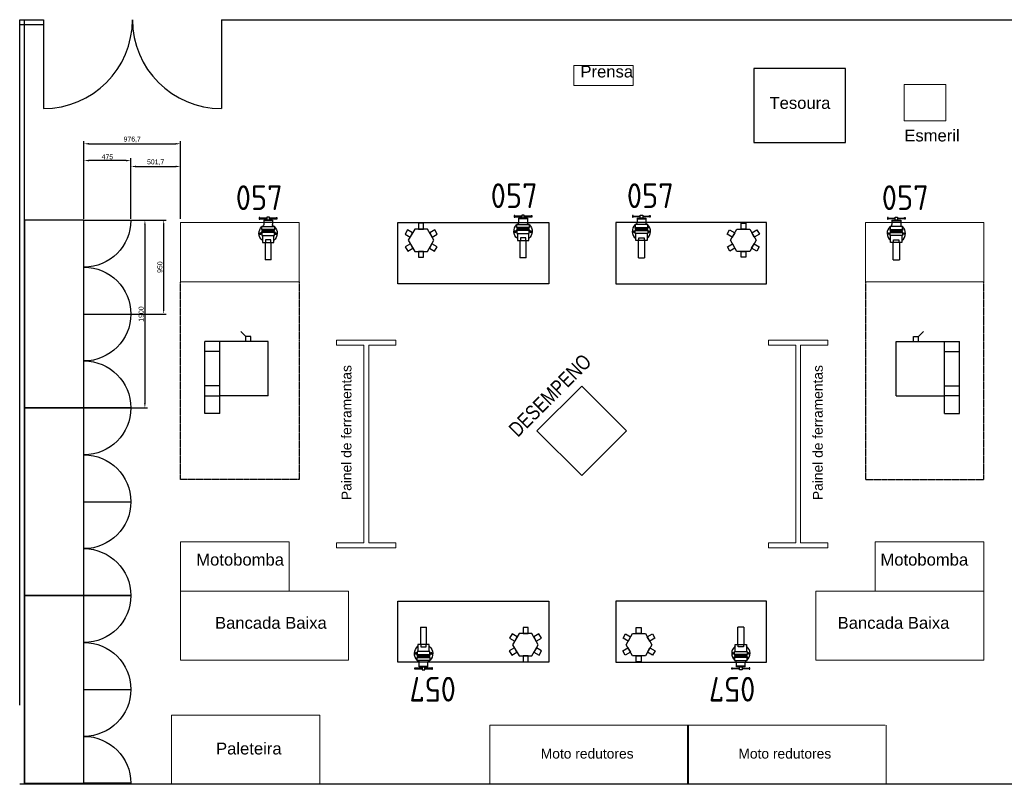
# Model space of a CAD drawing. Header units: millimetres. Extents: x 18768 to 1484868, y -11027 to 520152.
# Drawn here: x 115655 to 125628, y 494878 to 502618 of the extents above; entities that cross this region are included whole.
import ezdxf
from ezdxf.enums import TextEntityAlignment as Align

# ---------------------------------------------------------------- set-up
doc = ezdxf.new("R2010")
doc.units = ezdxf.units.MM
doc.linetypes.add('DASHED', pattern=[0.75, 0.55, -0.2])
doc.linetypes.add('HIDDEN2', pattern=[4.7625, 3.175, -1.5875])
for name, color, linetype in [('4-MOBILIA', 4, 'Continuous'), ('L025-TEXTO', 7, 'Continuous'), ('L025-TRACEJ', 140, 'DASHED'), ('L035-ARRANJO-EXISTENTE', 180, 'Continuous'), ('L035-ARRANJO-REMANEJADO', 200, 'Continuous'), ('L035-TEXTO', 40, 'Continuous'), ('PAREDES', 7, 'Continuous')]:
    doc.layers.add(name, color=color, linetype=linetype)
doc.styles.add('ISO-CP--25', font='isocp.shx', dxfattribs={"height": 250})
doc.styles.get("Standard").update_dxf_attribs({"font": 'arial.ttf'})
doc.dimstyles.new('Anotativo', dxfattribs={"dimscale": 0, "dimtxt": 2.5, "dimasz": 2.5, "dimexe": 1.25, "dimexo": 0.625, "dimtad": 1, "dimtxsty": 'Standard', "dimcen": 2.5, "dimadec": 0, "dimazin": 0, "dimtfac": 1, "dimtmove": 0, "dimatfit": 3, "dimfxl": 1, "dimarcsym": 0})

# ---------------------------------------------------------------- blocks, each defined once
blk = doc.blocks.new('BL_SENAI_id9310100290')
at = {"layer": 'L035-ARRANJO-EXISTENTE', "color": 0}
for p, q in [((-515.2, 200.2), (-515.2, 138.9)), ((-515.2, 200.2), (-340.2, 200.2)), ((-340.2, 112.3), (-340.2, 226.9)), ((-340.2, 226.9), (-271.9, 226.9)), ((-228.5, 233.1), (-238.2, 233.1)), ((-238.2, 219.4), (-238.2, 106.1)), ((-228.5, 106.1), (-228.5, 233.1)), ((-217.2, 106.1), (-217.2, 233.1)), ((-217.2, 233.1), (-207.4, 233.1)), ((-207.4, 219.4), (-207.4, 106.1)), ((-113.8, 214.1), (-159.2, 214.1)), ((-121.2, 214.1), (-121.2, 125)), ((-113.8, 214.1), (-113.8, 125)), ((-340.2, 138.9), (-515.2, 138.9)), ((-271.9, 112.3), (-340.2, 112.3)), ((-238.2, 106.1), (-228.5, 106.1)), ((-207.4, 106.1), (-217.2, 106.1)), ((-178.1, 144.2), (-178.1, 194.9)), ((-113.8, 125), (-159.2, 125))]:
    blk.add_line(p, q, dxfattribs=at)
for points in [[(-267.5, 233.1), (-238.2, 233.1), (-238.2, 106.1), (-267.5, 106.1)], [(-178.1, 233.1), (-207.4, 233.1), (-207.4, 106.1), (-178.1, 106.1)], [(-103.8, 259.2), (-103.8, 252.4), (-88.1, 252.4), (-88.1, 259.2)], [(-340.2, 142.5), (-340.2, 196.6), (-314, 196.6), (-314, 142.5)], [(-113.8, 156.2), (-113.8, 182.6), (-82.7, 182.6), (-82.7, 156.2)], [(-103.8, 79.5), (-103.8, 86.4), (-88.1, 86.4), (-88.1, 79.5)]]:
    blk.add_lwpolyline(points, close=True, dxfattribs=at)
for points in [[(-99.4, 182.6), (-99.4, 252.4), (-92.5, 252.4), (-92.5, 182.6)], [(-92.5, 156.2), (-92.5, 86.4), (-99.4, 86.4), (-99.4, 156.2)]]:
    blk.add_lwpolyline(points, dxfattribs=at)
for centre in [(-249.6, 247.5), (-249.6, 91.6)]:
    blk.add_circle(centre, 7.45, dxfattribs=at)
for centre, radius, start, end in [((-247.4, 169.6), 92.8, 41.73855, 141.87067), ((-271.9, 231.2), 4.33, 270, 0), ((-159.2, 233.1), 19, 180, 270), ((-247.4, 169.6), 92.8, 218.12933, 318.26145), ((-271.9, 107.9), 4.33, 0, 90), ((-159.2, 106.1), 19, 90, 180)]:
    blk.add_arc(centre, radius, start, end, dxfattribs=at)
at = {"layer": 'L025-TEXTO', "style": 'ISO-CP--25'}
blk.add_attdef('rmp_mt_codmaterial', (15, 15), '', height=40, dxfattribs=at)
at = {"layer": 'L025-TEXTO', "style": 'ISO-CP--25', "flags": 1}
for tag in ['rmp_mt_nomeunid', 'rmp_mt_potencia', 'rmp_mt_cod']:
    blk.add_attdef(tag, (15, 15), '', height=40, dxfattribs=at)
blk = doc.blocks.new('*D704')
at = {"layer": 'DEFPOINTS', "color": 0, "linetype": 'ByBlock', "lineweight": 15, "transparency": 16777216}
for p in [(117281.6, 501131.8), (116779.9, 500588.1), (117281.6, 500588.1)]:
    blk.add_point(p, dxfattribs=at)
at = {"layer": 'PAREDES', "color": 0, "linetype": 'ByBlock', "lineweight": -2, "transparency": 16777216}
for p, q in [((116779.9, 500600.6), (116779.9, 501156.8)), ((116829.9, 501131.8), (117231.6, 501131.8)), ((117281.6, 500600.6), (117281.6, 501156.8))]:
    blk.add_line(p, q, dxfattribs=at)
at = {"layer": 'PAREDES', "color": 0, "linetype": 'ByBlock', "lineweight": 15, "transparency": 16777216}
for points in [[(116829.9, 501140.1), (116829.9, 501123.4), (116779.9, 501131.8)], [(117231.6, 501140.1), (117231.6, 501123.4), (117281.6, 501131.8)]]:
    blk.add_solid(points, dxfattribs=at)
at = {"layer": 'PAREDES', "color": 0, "linetype": 'ByBlock', "lineweight": 15, "transparency": 16777216, "insert": (117030.7, 501174.3), "char_height": 50, "attachment_point": 5}
blk.add_mtext('501,7', dxfattribs=at)
blk = doc.blocks.new('*D705')
at = {"layer": 'DEFPOINTS', "color": 0, "linetype": 'ByBlock', "lineweight": 15, "transparency": 16777216}
for p in [(117281.6, 501361.8), (116304.9, 500588.1), (117281.6, 500588.1)]:
    blk.add_point(p, dxfattribs=at)
at = {"layer": 'PAREDES', "color": 0, "linetype": 'ByBlock', "lineweight": -2, "transparency": 16777216}
for p, q in [((116304.9, 500600.6), (116304.9, 501386.8)), ((116354.9, 501361.8), (117231.6, 501361.8)), ((117281.6, 500600.6), (117281.6, 501386.8))]:
    blk.add_line(p, q, dxfattribs=at)
at = {"layer": 'PAREDES', "color": 0, "linetype": 'ByBlock', "lineweight": 15, "transparency": 16777216}
for points in [[(116354.9, 501370.1), (116354.9, 501353.4), (116304.9, 501361.8)], [(117231.6, 501370.1), (117231.6, 501353.4), (117281.6, 501361.8)]]:
    blk.add_solid(points, dxfattribs=at)
at = {"layer": 'PAREDES', "color": 0, "linetype": 'ByBlock', "lineweight": 15, "transparency": 16777216, "insert": (116793.2, 501404.3), "char_height": 50, "attachment_point": 5}
blk.add_mtext('976,7', dxfattribs=at)
blk = doc.blocks.new('*D706')
at = {"layer": 'DEFPOINTS', "color": 0, "linetype": 'ByBlock', "lineweight": 15, "transparency": 16777216}
for p in [(116304.9, 501191.8), (116304.9, 500588.1), (116779.9, 500588.1)]:
    blk.add_point(p, dxfattribs=at)
at = {"layer": 'PAREDES', "color": 0, "linetype": 'ByBlock', "lineweight": -2, "transparency": 16777216}
for p, q in [((116304.9, 500600.6), (116304.9, 501216.8)), ((116729.9, 501191.8), (116354.9, 501191.8)), ((116779.9, 500600.6), (116779.9, 501216.8))]:
    blk.add_line(p, q, dxfattribs=at)
at = {"layer": 'PAREDES', "color": 0, "linetype": 'ByBlock', "lineweight": 15, "transparency": 16777216}
for points in [[(116354.9, 501200.1), (116354.9, 501183.4), (116304.9, 501191.8)], [(116729.9, 501200.1), (116729.9, 501183.4), (116779.9, 501191.8)]]:
    blk.add_solid(points, dxfattribs=at)
at = {"layer": 'PAREDES', "color": 0, "linetype": 'ByBlock', "lineweight": 15, "transparency": 16777216, "insert": (116542.4, 501229.7), "char_height": 50, "attachment_point": 5}
blk.add_mtext('475', dxfattribs=at)
blk = doc.blocks.new('*D707')
at = {"layer": 'DEFPOINTS', "color": 0, "linetype": 'ByBlock', "lineweight": 15, "transparency": 16777216}
for p in [(116304.9, 500588.1), (116304.9, 498688.1), (116921.6, 498688.1)]:
    blk.add_point(p, dxfattribs=at)
at = {"layer": 'PAREDES', "color": 0, "linetype": 'ByBlock', "lineweight": -2, "transparency": 16777216}
for p, q in [((116317.4, 500588.1), (116946.6, 500588.1)), ((116921.6, 500538.1), (116921.6, 498738.1)), ((116317.4, 498688.1), (116946.6, 498688.1))]:
    blk.add_line(p, q, dxfattribs=at)
at = {"layer": 'PAREDES', "color": 0, "linetype": 'ByBlock', "lineweight": 15, "transparency": 16777216}
for points in [[(116913.2, 500538.1), (116929.9, 500538.1), (116921.6, 500588.1)], [(116913.2, 498738.1), (116929.9, 498738.1), (116921.6, 498688.1)]]:
    blk.add_solid(points, dxfattribs=at)
at = {"layer": 'PAREDES', "color": 0, "linetype": 'ByBlock', "lineweight": 15, "transparency": 16777216, "insert": (116883.6, 499638.1), "char_height": 50, "attachment_point": 5, "rotation": 90}
blk.add_mtext('1900', dxfattribs=at)
blk = doc.blocks.new('*D708')
at = {"layer": 'DEFPOINTS', "color": 0, "linetype": 'ByBlock', "lineweight": 15, "transparency": 16777216}
for p in [(116304.9, 500588.1), (117111.6, 500588.1), (116304.9, 499638.1)]:
    blk.add_point(p, dxfattribs=at)
at = {"layer": 'PAREDES', "color": 0, "linetype": 'ByBlock', "lineweight": -2, "transparency": 16777216}
for p, q in [((116317.4, 500588.1), (117136.6, 500588.1)), ((117111.6, 499688.1), (117111.6, 500538.1)), ((116317.4, 499638.1), (117136.6, 499638.1))]:
    blk.add_line(p, q, dxfattribs=at)
at = {"layer": 'PAREDES', "color": 0, "linetype": 'ByBlock', "lineweight": 15, "transparency": 16777216}
for points in [[(117103.2, 500538.1), (117119.9, 500538.1), (117111.6, 500588.1)], [(117103.2, 499688.1), (117119.9, 499688.1), (117111.6, 499638.1)]]:
    blk.add_solid(points, dxfattribs=at)
at = {"layer": 'PAREDES', "color": 0, "linetype": 'ByBlock', "lineweight": 15, "transparency": 16777216, "insert": (117073.6, 500113.1), "char_height": 50, "attachment_point": 5, "rotation": 90}
blk.add_mtext('950', dxfattribs=at)

msp = doc.modelspace()

# ---------------------------------------------------------------- linework, layer by layer
for p, q in [((115654.877, 495677.757), (115654.877, 502617.757)), ((115654.877, 502617.757), (115895.787, 502617.757)), ((115654.877, 502567.757), (115895.787, 502567.757)), ((115704.877, 494877.757), (115704.877, 502617.757)), ((115895.787, 502617.757), (115895.787, 501717.757)), ((116794.397, 502567.757), (116797.176, 502567.757)), ((116794.397, 502567.757), (116797.176, 502567.757)), ((117695.787, 502617.757), (133104.877, 502617.757)), ((117695.787, 502617.757), (117695.787, 501717.757))]:
    msp.add_line(p, q)
at = {"linetype": 'ByBlock', "lineweight": 15}
for p, q in [((121861.58, 502153.158), (121261.58, 502153.158)), ((121261.58, 502153.158), (121261.58, 501953.158)), ((121861.58, 501953.158), (121861.58, 502153.158)), ((121261.58, 501953.158), (121861.58, 501953.158)), ((117281.58, 496833.158), (117281.58, 497333.158)), ((117281.58, 497333.158), (118381.58, 497333.158)), ((118381.58, 497333.158), (118381.58, 496833.158)), ((125411.58, 497333.158), (124311.58, 497333.158)), ((124311.58, 497333.158), (124311.58, 496833.158)), ((125411.58, 496833.158), (125411.58, 497333.158)), ((117281.58, 496133.158), (117281.58, 496833.158)), ((117281.58, 496833.158), (118981.58, 496833.158)), ((118381.58, 496833.158), (117281.58, 496833.158)), ((118981.58, 496833.158), (118981.58, 496133.158)), ((125411.58, 496833.158), (123711.58, 496833.158)), ((123711.58, 496833.158), (123711.58, 496133.158)), ((124311.58, 496833.158), (125411.58, 496833.158)), ((125411.58, 496133.158), (125411.58, 496833.158)), ((118981.58, 496133.158), (117281.58, 496133.158)), ((123711.58, 496133.158), (125411.58, 496133.158)), ((120411.58, 495477.757), (122411.58, 495477.757)), ((120411.58, 494877.757), (120411.58, 495477.757)), ((122411.58, 495477.757), (122411.58, 494877.757)), ((122411.58, 495477.757), (124411.58, 495477.757)), ((122411.58, 494877.757), (122411.58, 495477.757)), ((122421.58, 494877.757), (122421.58, 495477.757)), ((124421.58, 495477.757), (124421.58, 494877.757)), ((124421.58, 494877.757), (124421.58, 495477.757)), ((122411.58, 494877.757), (120411.58, 494877.757))]:
    msp.add_line(p, q, dxfattribs=at)
at = {"linetype": 'HIDDEN2'}
for p, q in [((117281.58, 497963.158), (117281.58, 499963.158)), ((118481.58, 499963.158), (118481.58, 497963.158)), ((124211.58, 499963.158), (124211.58, 497963.158)), ((125411.58, 497963.158), (125411.58, 499963.158)), ((118481.58, 497963.158), (117281.58, 497963.158)), ((124211.58, 497963.158), (125411.58, 497963.158))]:
    msp.add_line(p, q, dxfattribs=at)
at = {"color": 2}
for p, q in [((116304.877, 499638.089), (116779.877, 499638.089)), ((116304.877, 497738.089), (116779.877, 497738.089)), ((116304.877, 495838.089), (116779.877, 495838.089))]:
    msp.add_line(p, q, dxfattribs=at)
for points in [[(123081.58, 501373.158), (124011.58, 501373.158), (124011.58, 502123.158), (123081.58, 502123.158)], [(115704.877, 500588.089), (115704.877, 498688.089), (116304.877, 498688.089), (116304.877, 500588.089)], [(119781.805, 500272.709), (119846.805, 500385.292), (119781.805, 500497.875), (119651.805, 500497.875), (119586.805, 500385.292), (119651.805, 500272.709)], [(122911.355, 500272.709), (122846.355, 500385.292), (122911.355, 500497.875), (123041.355, 500497.875), (123106.355, 500385.292), (123041.355, 500272.709)], [(121341.58, 498003.158), (121794.128, 498455.706), (121341.58, 498908.254), (120889.032, 498455.706)], [(115704.877, 498688.089), (115704.877, 496788.089), (116304.877, 496788.089), (116304.877, 498688.089)], [(115704.877, 496788.089), (115704.877, 494888.089), (116304.877, 494888.089), (116304.877, 496788.089)], [(120707.355, 496403.607), (120642.355, 496291.023), (120707.355, 496178.44), (120837.355, 496178.44), (120902.355, 496291.023), (120837.355, 496403.607)], [(121985.805, 496403.607), (122050.805, 496291.023), (121985.805, 496178.44), (121855.805, 496178.44), (121790.805, 496291.023), (121855.805, 496403.607)]]:
    msp.add_lwpolyline(points, close=True)
at = {"linetype": 'ByBlock', "lineweight": 15}
for points in [[(124605.58, 501963.158), (125025.58, 501963.158), (125025.58, 501593.158), (124605.58, 501593.158), (124605.58, 501963.158)], [(117403.58, 499963.158), (117281.58, 499963.158), (117281.58, 500563.158), (118481.58, 500563.158), (118481.58, 499963.158), (117403.58, 499963.158)], [(125289.58, 499963.158), (125411.58, 499963.158), (125411.58, 500563.158), (124211.58, 500563.158), (124211.58, 499963.158), (125289.58, 499963.158)], [(118861.58, 499323.158), (118861.58, 499373.158), (119461.58, 499373.158), (119461.58, 499323.158), (119186.58, 499323.158), (119186.58, 497323.158), (119461.58, 497323.158), (119461.58, 497273.158), (118861.58, 497273.158), (118861.58, 497323.158), (119136.58, 497323.158), (119136.58, 499323.158), (118861.58, 499323.158)], [(123831.58, 499323.158), (123831.58, 499373.158), (123231.58, 499373.158), (123231.58, 499323.158), (123506.58, 499323.158), (123506.58, 497323.158), (123231.58, 497323.158), (123231.58, 497273.158), (123831.58, 497273.158), (123831.58, 497323.158), (123556.58, 497323.158), (123556.58, 499323.158), (123831.58, 499323.158)], [(117191.58, 495577.757), (117191.58, 494877.757), (118691.58, 494877.757), (118691.58, 495577.757), (117191.58, 495577.757)]]:
    msp.add_lwpolyline(points, dxfattribs=at)
at = {"color": 2}
for points in [[(116304.877, 500588.089), (116779.877, 500588.089, -0.41421356), (116304.877, 500113.089, -0.41421356), (116779.877, 499638.089, -0.41421356), (116304.877, 499163.089, -0.41421356), (116779.877, 498688.089), (116304.877, 498688.089)], [(116304.877, 498688.089), (116779.877, 498688.089, -0.41421356), (116304.877, 498213.089, -0.41421356), (116779.877, 497738.089, -0.41421356), (116304.877, 497263.089, -0.41421356), (116779.877, 496788.089), (116304.877, 496788.089)], [(116304.877, 496788.089), (116779.877, 496788.089, -0.41421356), (116304.877, 496313.089, -0.41421356), (116779.877, 495838.089, -0.41421356), (116304.877, 495363.089, -0.41421356), (116779.877, 494888.089), (116304.877, 494888.089)]]:
    msp.add_lwpolyline(points, format="xyb", dxfattribs=at)
for points in [[(121007.58, 499943.158), (119481.58, 499943.158), (119481.58, 500563.158), (121007.58, 500563.158), (121007.58, 499943.158)], [(119739.335, 500497.875), (119739.335, 500557.875), (119689.335, 500557.875), (119689.335, 500497.875), (119739.335, 500497.875)], [(121685.58, 499943.158), (123211.58, 499943.158), (123211.58, 500563.158), (121685.58, 500563.158), (121685.58, 499943.158)], [(122953.825, 500497.875), (122953.825, 500557.875), (123003.825, 500557.875), (123003.825, 500497.875), (122953.825, 500497.875)], [(119630.701, 500461.322), (119578.739, 500491.322), (119553.739, 500448.021), (119605.701, 500418.021), (119630.701, 500461.322)], [(119855.226, 500490.705), (119803.265, 500460.705), (119828.265, 500417.404), (119880.226, 500447.404), (119855.226, 500490.705)], [(122837.934, 500490.705), (122889.895, 500460.705), (122864.895, 500417.404), (122812.934, 500447.404), (122837.934, 500490.705)], [(123062.459, 500461.322), (123114.421, 500491.322), (123139.421, 500448.021), (123087.459, 500418.021), (123062.459, 500461.322)], [(119607.467, 500349.504), (119555.505, 500319.504), (119580.505, 500276.202), (119632.467, 500306.202), (119607.467, 500349.504)], [(119877.662, 500318.739), (119825.701, 500348.739), (119800.701, 500305.438), (119852.662, 500275.438), (119877.662, 500318.739)], [(122815.498, 500318.739), (122867.459, 500348.739), (122892.459, 500305.438), (122840.498, 500275.438), (122815.498, 500318.739)], [(123085.693, 500349.504), (123137.654, 500319.504), (123112.654, 500276.202), (123060.693, 500306.202), (123085.693, 500349.504)], [(119739.335, 500212.709), (119739.335, 500272.709), (119689.335, 500272.709), (119689.335, 500212.709), (119739.335, 500212.709)], [(122953.825, 500212.709), (122953.825, 500272.709), (123003.825, 500272.709), (123003.825, 500212.709), (122953.825, 500212.709)], [(119481.58, 496733.158), (121007.58, 496733.158), (121007.58, 496113.158), (119481.58, 496113.158), (119481.58, 496733.158)], [(123211.58, 496733.158), (121685.58, 496733.158), (121685.58, 496113.158), (123211.58, 496113.158), (123211.58, 496733.158)], [(120749.825, 496463.607), (120749.825, 496403.607), (120799.825, 496403.607), (120799.825, 496463.607), (120749.825, 496463.607)], [(121943.335, 496463.607), (121943.335, 496403.607), (121893.335, 496403.607), (121893.335, 496463.607), (121943.335, 496463.607)], [(120611.498, 496357.576), (120663.459, 496327.576), (120688.459, 496370.878), (120636.498, 496400.878), (120611.498, 496357.576)], [(120881.693, 496326.812), (120933.654, 496356.812), (120908.654, 496400.113), (120856.693, 496370.113), (120881.693, 496326.812)], [(121811.467, 496326.812), (121759.505, 496356.812), (121784.505, 496400.113), (121836.467, 496370.113), (121811.467, 496326.812)], [(122081.662, 496357.576), (122029.701, 496327.576), (122004.701, 496370.878), (122056.662, 496400.878), (122081.662, 496357.576)], [(120633.934, 496185.61), (120685.895, 496215.61), (120660.895, 496258.911), (120608.934, 496228.911), (120633.934, 496185.61)], [(120858.459, 496214.993), (120910.421, 496184.993), (120935.421, 496228.294), (120883.459, 496258.294), (120858.459, 496214.993)], [(121834.701, 496214.993), (121782.739, 496184.993), (121757.739, 496228.294), (121809.701, 496258.294), (121834.701, 496214.993)], [(122059.226, 496185.61), (122007.265, 496215.61), (122032.265, 496258.911), (122084.226, 496228.911), (122059.226, 496185.61)], [(120749.825, 496178.44), (120749.825, 496118.44), (120799.825, 496118.44), (120799.825, 496178.44), (120749.825, 496178.44)], [(121943.335, 496178.44), (121943.335, 496118.44), (121893.335, 496118.44), (121893.335, 496178.44), (121943.335, 496178.44)]]:
    msp.add_lwpolyline(points)
for centre, start, end in [((115895.787, 502617.757), 270, 0), ((117695.787, 502617.757), 180, 270)]:
    msp.add_arc(centre, 900, start, end)
at = {"layer": 'L025-TRACEJ', "color": 0}
for p, q in [((117528.752, 498810.448), (117680.18, 498810.448)), ((125164.408, 498810.448), (125012.98, 498810.448))]:
    msp.add_line(p, q, dxfattribs=at)
at = {"layer": 'L035-ARRANJO-REMANEJADO', "color": 0}
for p, q in [((117942.864, 499410.448), (117892.864, 499460.448)), ((124750.295, 499410.448), (124800.295, 499460.448)), ((118170.18, 499360.448), (117528.752, 499360.448)), ((117528.752, 498630.448), (117528.752, 499360.448)), ((117680.18, 498630.448), (117680.18, 499360.448)), ((117992.864, 499410.448), (117942.864, 499410.448)), ((117942.864, 499360.448), (117942.864, 499410.448)), ((117992.864, 499360.448), (117992.864, 499410.448)), ((118170.18, 498810.448), (118170.18, 499360.448)), ((124522.98, 499360.448), (125164.408, 499360.448)), ((124522.98, 498810.448), (124522.98, 499360.448)), ((124700.295, 499410.448), (124750.295, 499410.448)), ((124700.295, 499360.448), (124700.295, 499410.448)), ((124750.295, 499360.448), (124750.295, 499410.448)), ((125012.98, 498630.448), (125012.98, 499360.448)), ((125164.408, 498630.448), (125164.408, 499360.448)), ((117680.18, 499260.448), (117528.752, 499260.448)), ((125012.98, 499260.448), (125164.408, 499260.448)), ((117680.18, 498910.448), (117528.752, 498910.448)), ((125012.98, 498910.448), (125164.408, 498910.448)), ((118170.18, 498810.448), (117680.18, 498810.448)), ((124522.98, 498810.448), (125012.98, 498810.448)), ((117680.18, 498630.448), (117528.752, 498630.448)), ((125012.98, 498630.448), (125164.408, 498630.448))]:
    msp.add_line(p, q, dxfattribs=at)
at = {"layer": 'PAREDES'}
msp.add_line((133104.877, 494877.757), (115654.877, 494877.757), dxfattribs=at)

# ---------------------------------------------------------------- block references
at = {"layer": 'L035-ARRANJO-EXISTENTE'}
ref = msp.add_blockref('BL_SENAI_id9310100290', (117998.647, 500702.311), dxfattribs=dict(at, xscale=-1, rotation=270))
ref.add_attrib('rmp_mt_codmaterial', '057', dxfattribs={"layer": 'L025-TEXTO', "height": 250, "style": 'ISO-CP--25'}).set_placement((118078.178, 500691.054), align=Align.CENTER)
ref = msp.add_blockref('BL_SENAI_id9310100290', (120578.048, 500722.311), dxfattribs=dict(at, xscale=-1, rotation=269.9999999996447))
ref.add_attrib('rmp_mt_codmaterial', '057', dxfattribs={"layer": 'L025-TEXTO', "height": 250, "style": 'ISO-CP--25'}).set_placement((120657.578, 500711.054), align=Align.CENTER)
ref = msp.add_blockref('BL_SENAI_id9310100290', (122115.112, 500722.311), dxfattribs=dict(at, rotation=90.00000000035527))
ref.add_attrib('rmp_mt_codmaterial', '057', dxfattribs={"layer": 'L025-TEXTO', "height": 250, "style": 'ISO-CP--25'}).set_placement((122035.581, 500711.054), align=Align.CENTER)
ref = msp.add_blockref('BL_SENAI_id9310100290', (124694.513, 500702.311), dxfattribs=dict(at, rotation=90.00000000000001))
ref.add_attrib('rmp_mt_codmaterial', '057', dxfattribs={"layer": 'L025-TEXTO', "height": 250, "style": 'ISO-CP--25'}).set_placement((124614.982, 500691.054), align=Align.CENTER)
ref = msp.add_blockref('BL_SENAI_id9310100290', (119911.112, 495954.004), dxfattribs=dict(at, xscale=-1, rotation=89.99999999955858))
ref.add_attrib('rmp_mt_codmaterial', '057', dxfattribs={"layer": 'L025-TEXTO', "height": 250, "rotation": 180, "style": 'ISO-CP--25'}).set_placement((119831.581, 495965.262), align=Align.CENTER)
ref = msp.add_blockref('BL_SENAI_id9310100290', (122782.048, 495954.004), dxfattribs=dict(at, rotation=270.0000000004414))
ref.add_attrib('rmp_mt_codmaterial', '057', dxfattribs={"layer": 'L025-TEXTO', "height": 250, "rotation": 180, "style": 'ISO-CP--25'}).set_placement((122861.578, 495965.262), align=Align.CENTER)

# ---------------------------------------------------------------- texts
at = {"linetype": 'ByBlock', "lineweight": 15}
for s, insert, char_height, attachment_point in [('Prensa', (121861.58, 502153.158), 120.3504, 3), ('Tesoura', (123241.58, 501835.478), 120.3504, 1), ('Esmeril', (124605.58, 501505.478), 120.3504, 1), ('Motobomba', (117441.111, 497212.44), 120.3504, 1), ('Motobomba', (125252.049, 497212.44), 120.3504, 3), ('Bancada Baixa', (117631.111, 496572.44), 120.35038, 1), ('Bancada Baixa', (125062.049, 496572.44), 120.35038, 3), ('Paleteira', (117641.58, 495300.078), 120.3504, 1)]:
    msp.add_mtext(s, dxfattribs=dict(at, insert=insert, char_height=char_height, attachment_point=attachment_point))
at = {"layer": '4-MOBILIA', "char_height": 100, "width": 2370.115, "rotation": 90}
for insert, attachment_point in [((118911.503, 497253.158), 1), ((123781.657, 497253.158), 7)]:
    msp.add_mtext('\\pxqc;Painel de ferramentas', dxfattribs=dict(at, insert=insert, attachment_point=attachment_point))
at = {"layer": '4-MOBILIA', "char_height": 100, "width": 2370.115, "attachment_point": 1}
for insert in [(120211.58, 495238.235), (122211.58, 495238.235)]:
    msp.add_mtext('\\pxqc;Moto redutores', dxfattribs=dict(at, insert=insert))
at = {"layer": 'L035-TEXTO', "width": 0.8}
msp.add_text('DESEMPENO', height=150, rotation=45, dxfattribs=at).set_placement((120694.487, 498384.067))

# ---------------------------------------------------------------- dimensions: what is measured, and where the dimension line sits
at = {"layer": 'PAREDES', "linetype": 'ByBlock', "lineweight": 15}
for base, p1, p2, picture, middle in [((117281.58, 501361.762), (116304.877, 500588.089), (117281.58, 500588.089), '*D705', (116793.229, 501404.31)), ((116304.877, 501191.762), (116779.877, 500588.089), (116304.877, 500588.089), '*D706', (116542.377, 501229.689)), ((117281.58, 501131.762), (116779.877, 500588.089), (117281.58, 500588.089), '*D704', (117030.729, 501174.31))]:
    dim = msp.add_linear_dim(base=base, p1=p1, p2=p2, dimstyle='Anotativo', dxfattribs=at)
    dim.commit()
    dim.dimension.update_dxf_attribs({"geometry": picture, "text_midpoint": middle})
for base, p1, p2, picture, middle in [((116921.58, 498688.089), (116304.877, 500588.089), (116304.877, 498688.089), '*D707', (116883.551, 499638.089)), ((117111.58, 500588.089), (116304.877, 499638.089), (116304.877, 500588.089), '*D708', (117073.551, 500113.089))]:
    dim = msp.add_linear_dim(base=base, p1=p1, p2=p2, angle=90, dimstyle='Anotativo', dxfattribs=at)
    dim.commit()
    dim.dimension.update_dxf_attribs({"geometry": picture, "text_midpoint": middle})

doc.saveas('drawing.dxf')
